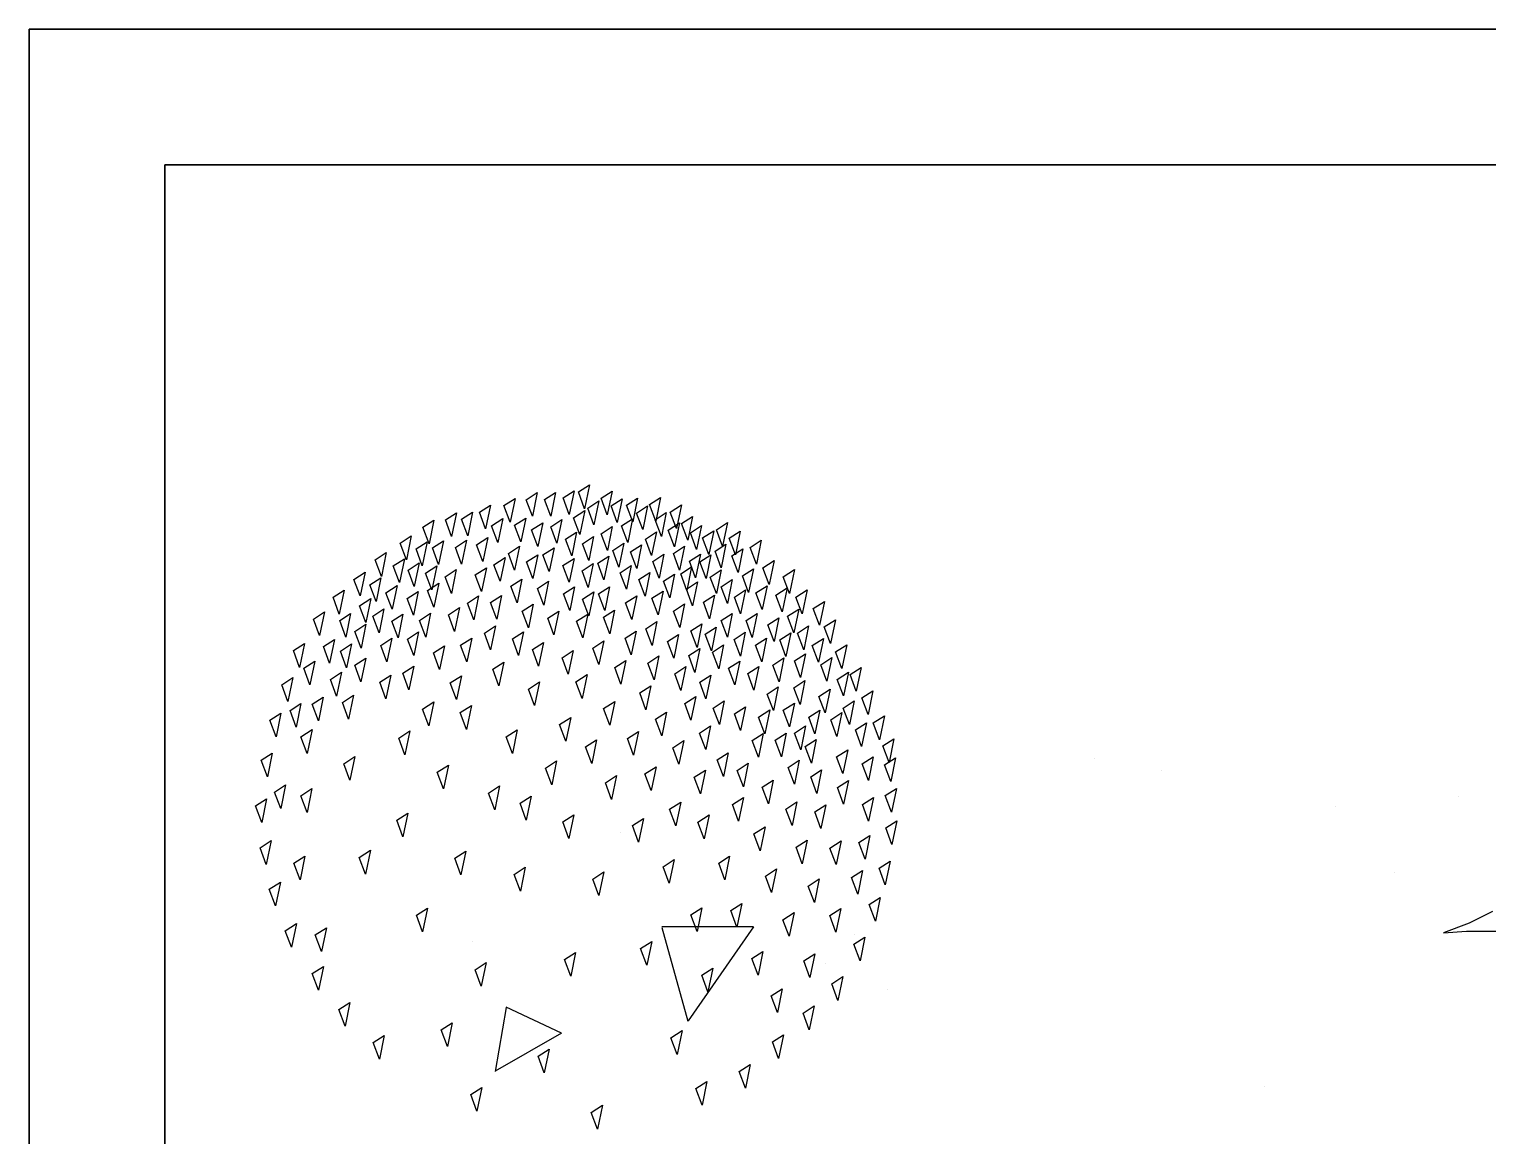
# Model space of a CAD drawing. Header units: inches. Extents: x -7543 to -822, y 102837 to 190349.
# Drawn here: x -837.14596 to -837.13521, y 102837.3046 to 102837.31276 of the extents above; entities that cross this region are included whole.
import ezdxf

# ---------------------------------------------------------------- set-up
doc = ezdxf.new("R2010")
doc.units = ezdxf.units.IN
doc.header["$MEASUREMENT"] = 0
doc.layers.get('0').update_dxf_attribs({"lineweight": 25})
doc.layers.add('ARSA', color=7, linetype='Continuous', lineweight=30)
doc.layers.add('BİTKİ', color=96, linetype='Continuous', lineweight=25)

msp = doc.modelspace()

# ---------------------------------------------------------------- linework, layer by layer
msp.add_lwpolyline([(-837.135173, 102837.306257), (-837.135345, 102837.306171), (-837.135535, 102837.306098), (-837.135364, 102837.30611), (-837.135125, 102837.30611)])
at = {"layer": 'ARSA', "color": 40}
for p, q in [((-837.048748, 102837.312757), (-837.145957, 102837.312757)), ((-837.145957, 102837.312757), (-837.145957, 102837.293179)), ((-837.144957, 102837.311757), (-837.144957, 102837.295929)), ((-837.049748, 102837.311757), (-837.144957, 102837.311757))]:
    msp.add_line(p, q, dxfattribs=at)
at = {"layer": 'BİTKİ'}
for p, q in [((-837.142022, 102837.309303), (-837.141941, 102837.309355)), ((-837.141941, 102837.309355), (-837.141977, 102837.30918)), ((-837.141828, 102837.309399), (-837.141864, 102837.309224)), ((-837.141743, 102837.309301), (-837.141661, 102837.309354)), ((-837.141661, 102837.309354), (-837.141697, 102837.309179)), ((-837.142639, 102837.309198), (-837.142558, 102837.30925)), ((-837.142558, 102837.30925), (-837.142594, 102837.309075)), ((-837.142458, 102837.309248), (-837.142376, 102837.3093)), ((-837.142412, 102837.309125), (-837.142458, 102837.309248)), ((-837.142376, 102837.3093), (-837.142412, 102837.309125)), ((-837.142295, 102837.30929), (-837.142213, 102837.309343)), ((-837.142249, 102837.309168), (-837.142295, 102837.30929)), ((-837.142213, 102837.309343), (-837.142249, 102837.309168)), ((-837.14216, 102837.309291), (-837.142079, 102837.309343)), ((-837.142114, 102837.309168), (-837.14216, 102837.309291)), ((-837.142079, 102837.309343), (-837.142114, 102837.309168)), ((-837.141977, 102837.30918), (-837.142022, 102837.309303)), ((-837.141864, 102837.309224), (-837.14191, 102837.309347)), ((-837.141841, 102837.309229), (-837.14176, 102837.309281)), ((-837.14176, 102837.309281), (-837.141795, 102837.309106)), ((-837.141697, 102837.309179), (-837.141743, 102837.309301)), ((-837.141669, 102837.309244), (-837.141587, 102837.309296)), ((-837.141623, 102837.309121), (-837.141669, 102837.309244)), ((-837.141587, 102837.309296), (-837.141623, 102837.309121)), ((-837.141555, 102837.30925), (-837.141474, 102837.309302)), ((-837.141509, 102837.309127), (-837.141555, 102837.30925)), ((-837.141474, 102837.309302), (-837.141509, 102837.309127)), ((-837.141481, 102837.309192), (-837.1414, 102837.309245)), ((-837.1414, 102837.309245), (-837.141436, 102837.30907)), ((-837.141386, 102837.309254), (-837.141305, 102837.309306)), ((-837.14134, 102837.309131), (-837.141386, 102837.309254)), ((-837.141305, 102837.309306), (-837.14134, 102837.309131)), ((-837.141233, 102837.309199), (-837.141151, 102837.309252)), ((-837.141151, 102837.309252), (-837.141187, 102837.309077)), ((-837.143056, 102837.309087), (-837.142974, 102837.30914)), ((-837.142974, 102837.30914), (-837.14301, 102837.308965)), ((-837.14289, 102837.309142), (-837.142808, 102837.309194)), ((-837.142844, 102837.309019), (-837.14289, 102837.309142)), ((-837.142808, 102837.309194), (-837.142844, 102837.309019)), ((-837.142771, 102837.309146), (-837.142689, 102837.309199)), ((-837.142725, 102837.309024), (-837.142771, 102837.309146)), ((-837.142689, 102837.309199), (-837.142725, 102837.309024)), ((-837.142594, 102837.309075), (-837.142639, 102837.309198)), ((-837.142549, 102837.309098), (-837.142467, 102837.309151)), ((-837.142467, 102837.309151), (-837.142503, 102837.308976)), ((-837.14238, 102837.309102), (-837.142298, 102837.309154)), ((-837.142298, 102837.309154), (-837.142334, 102837.308979)), ((-837.142114, 102837.309091), (-837.142032, 102837.309144)), ((-837.142032, 102837.309144), (-837.142068, 102837.308969)), ((-837.141945, 102837.309157), (-837.141863, 102837.30921)), ((-837.141899, 102837.309035), (-837.141945, 102837.309157)), ((-837.141863, 102837.30921), (-837.141899, 102837.309035)), ((-837.141795, 102837.309106), (-837.141841, 102837.309229)), ((-837.141591, 102837.309098), (-837.14151, 102837.30915)), ((-837.14151, 102837.30915), (-837.141545, 102837.308975)), ((-837.141436, 102837.30907), (-837.141481, 102837.309192)), ((-837.141344, 102837.309142), (-837.141262, 102837.309195)), ((-837.141298, 102837.30902), (-837.141344, 102837.309142)), ((-837.141262, 102837.309195), (-837.141298, 102837.30902)), ((-837.141187, 102837.309077), (-837.141233, 102837.309199)), ((-837.14115, 102837.309114), (-837.141068, 102837.309167)), ((-837.141068, 102837.309167), (-837.141104, 102837.308992)), ((-837.14301, 102837.308965), (-837.143056, 102837.309087)), ((-837.142503, 102837.308976), (-837.142549, 102837.309098)), ((-837.142334, 102837.308979), (-837.14238, 102837.309102)), ((-837.142255, 102837.309068), (-837.142173, 102837.30912)), ((-837.142209, 102837.308945), (-837.142255, 102837.309068)), ((-837.142173, 102837.30912), (-837.142209, 102837.308945)), ((-837.142068, 102837.308969), (-837.142114, 102837.309091)), ((-837.142005, 102837.308999), (-837.141923, 102837.309052)), ((-837.141923, 102837.309052), (-837.141959, 102837.308877)), ((-837.141742, 102837.309039), (-837.14166, 102837.309092)), ((-837.14166, 102837.309092), (-837.141696, 102837.308917)), ((-837.141545, 102837.308975), (-837.141591, 102837.309098)), ((-837.141247, 102837.309066), (-837.141165, 102837.309119)), ((-837.141201, 102837.308944), (-837.141247, 102837.309066)), ((-837.141165, 102837.309119), (-837.141201, 102837.308944)), ((-837.141104, 102837.308992), (-837.14115, 102837.309114)), ((-837.141084, 102837.309047), (-837.141003, 102837.309099)), ((-837.141039, 102837.308924), (-837.141084, 102837.309047)), ((-837.141003, 102837.309099), (-837.141039, 102837.308924)), ((-837.140912, 102837.309062), (-837.140948, 102837.308887)), ((-837.140893, 102837.309069), (-837.140812, 102837.309122)), ((-837.140848, 102837.308947), (-837.140893, 102837.309069)), ((-837.140812, 102837.309122), (-837.140848, 102837.308947)), ((-837.140799, 102837.309006), (-837.140717, 102837.309058)), ((-837.140717, 102837.309058), (-837.140753, 102837.308883)), ((-837.143222, 102837.308971), (-837.143141, 102837.309023)), ((-837.143176, 102837.308848), (-837.143222, 102837.308971)), ((-837.143141, 102837.309023), (-837.143176, 102837.308848)), ((-837.143105, 102837.308927), (-837.143024, 102837.308979)), ((-837.14306, 102837.308804), (-837.143105, 102837.308927)), ((-837.143024, 102837.308979), (-837.14306, 102837.308804)), ((-837.142985, 102837.308935), (-837.142904, 102837.308988)), ((-837.14294, 102837.308813), (-837.142985, 102837.308935)), ((-837.142904, 102837.308988), (-837.14294, 102837.308813)), ((-837.142816, 102837.308939), (-837.142735, 102837.308991)), ((-837.142771, 102837.308816), (-837.142816, 102837.308939)), ((-837.142735, 102837.308991), (-837.142771, 102837.308816)), ((-837.14266, 102837.308958), (-837.142578, 102837.309011)), ((-837.142614, 102837.308836), (-837.14266, 102837.308958)), ((-837.142578, 102837.309011), (-837.142614, 102837.308836)), ((-837.142425, 102837.308894), (-837.142344, 102837.308947)), ((-837.142171, 102837.308883), (-837.142089, 102837.308935)), ((-837.141959, 102837.308877), (-837.142005, 102837.308999)), ((-837.14121, 102837.308894), (-837.141128, 102837.308947)), ((-837.141128, 102837.308947), (-837.141164, 102837.308772)), ((-837.140948, 102837.308887), (-837.140994, 102837.309009)), ((-837.140903, 102837.30891), (-837.140822, 102837.308962)), ((-837.140822, 102837.308962), (-837.140858, 102837.308787)), ((-837.140753, 102837.308883), (-837.140799, 102837.309006)), ((-837.140778, 102837.308876), (-837.140697, 102837.308928)), ((-837.140697, 102837.308928), (-837.140732, 102837.308753)), ((-837.140643, 102837.308939), (-837.140562, 102837.308991)), ((-837.140598, 102837.308816), (-837.140643, 102837.308939)), ((-837.140562, 102837.308991), (-837.140598, 102837.308816)), ((-837.143407, 102837.308847), (-837.143326, 102837.3089)), ((-837.143361, 102837.308724), (-837.143407, 102837.308847)), ((-837.143326, 102837.3089), (-837.143361, 102837.308724)), ((-837.143274, 102837.308802), (-837.143192, 102837.308855)), ((-837.143192, 102837.308855), (-837.143228, 102837.30868)), ((-837.143164, 102837.308772), (-837.143083, 102837.308825)), ((-837.143083, 102837.308825), (-837.143119, 102837.30865)), ((-837.142532, 102837.308811), (-837.14245, 102837.308864)), ((-837.142291, 102837.308833), (-837.142209, 102837.308885)), ((-837.142024, 102837.308805), (-837.141942, 102837.308858)), ((-837.141883, 102837.308767), (-837.141802, 102837.308819)), ((-837.14148, 102837.308783), (-837.141526, 102837.308906)), ((-837.14101, 102837.308889), (-837.141046, 102837.308714)), ((-837.141014, 102837.308832), (-837.140933, 102837.308885)), ((-837.140968, 102837.30871), (-837.141014, 102837.308832)), ((-837.140933, 102837.308885), (-837.140968, 102837.30871)), ((-837.140858, 102837.308787), (-837.140903, 102837.30891)), ((-837.140732, 102837.308753), (-837.140778, 102837.308876)), ((-837.14055, 102837.308789), (-837.140468, 102837.308841)), ((-837.140468, 102837.308841), (-837.140504, 102837.308666)), ((-837.143564, 102837.308703), (-837.143482, 102837.308756)), ((-837.143482, 102837.308756), (-837.143518, 102837.308581)), ((-837.143446, 102837.308663), (-837.143365, 102837.308715)), ((-837.143365, 102837.308715), (-837.143401, 102837.30854)), ((-837.143228, 102837.30868), (-837.143274, 102837.308802)), ((-837.143036, 102837.30875), (-837.142954, 102837.308802)), ((-837.142954, 102837.308802), (-837.14299, 102837.308627)), ((-837.142892, 102837.308723), (-837.142811, 102837.308775)), ((-837.142811, 102837.308775), (-837.142846, 102837.3086)), ((-837.14267, 102837.308737), (-837.142588, 102837.308789)), ((-837.142624, 102837.308614), (-837.14267, 102837.308737)), ((-837.141978, 102837.308683), (-837.142024, 102837.308805)), ((-837.141075, 102837.308795), (-837.141111, 102837.30862)), ((-837.140938, 102837.30872), (-837.140857, 102837.308773)), ((-837.140893, 102837.308598), (-837.140938, 102837.30872)), ((-837.140857, 102837.308773), (-837.140893, 102837.308598)), ((-837.1407, 102837.30873), (-837.140619, 102837.308782)), ((-837.140655, 102837.308607), (-837.1407, 102837.30873)), ((-837.140619, 102837.308782), (-837.140655, 102837.308607)), ((-837.140504, 102837.308666), (-837.14055, 102837.308789)), ((-837.1404, 102837.308723), (-837.140318, 102837.308775)), ((-837.140354, 102837.3086), (-837.1404, 102837.308723)), ((-837.140318, 102837.308775), (-837.140354, 102837.3086)), ((-837.143718, 102837.308571), (-837.143636, 102837.308623)), ((-837.143636, 102837.308623), (-837.143672, 102837.308448)), ((-837.143518, 102837.308581), (-837.143564, 102837.308703)), ((-837.143401, 102837.30854), (-837.143446, 102837.308663)), ((-837.143328, 102837.308605), (-837.143246, 102837.308658)), ((-837.143282, 102837.308483), (-837.143328, 102837.308605)), ((-837.143246, 102837.308658), (-837.143282, 102837.308483)), ((-837.142129, 102837.308689), (-837.142164, 102837.308514)), ((-837.14168, 102837.308649), (-837.141716, 102837.308474)), ((-837.141418, 102837.30858), (-837.141464, 102837.308702)), ((-837.140857, 102837.308648), (-837.140776, 102837.308701)), ((-837.140811, 102837.308526), (-837.140857, 102837.308648)), ((-837.140776, 102837.308701), (-837.140811, 102837.308526)), ((-837.14076, 102837.308572), (-837.140679, 102837.308625)), ((-837.140679, 102837.308625), (-837.140715, 102837.308449)), ((-837.140601, 102837.308603), (-837.140519, 102837.308656)), ((-837.140555, 102837.308481), (-837.140601, 102837.308603)), ((-837.140519, 102837.308656), (-837.140555, 102837.308481)), ((-837.140454, 102837.308588), (-837.140372, 102837.30864)), ((-837.140372, 102837.30864), (-837.140408, 102837.308465)), ((-837.140307, 102837.308573), (-837.140225, 102837.308625)), ((-837.140225, 102837.308625), (-837.140261, 102837.30845)), ((-837.143672, 102837.308448), (-837.143718, 102837.308571)), ((-837.143522, 102837.308509), (-837.14344, 102837.308561)), ((-837.143476, 102837.308386), (-837.143522, 102837.308509)), ((-837.14344, 102837.308561), (-837.143476, 102837.308386)), ((-837.142681, 102837.308406), (-837.142727, 102837.308528)), ((-837.142242, 102837.30852), (-837.142278, 102837.308345)), ((-837.141208, 102837.30847), (-837.141127, 102837.308523)), ((-837.141127, 102837.308523), (-837.141163, 102837.308348)), ((-837.140989, 102837.308535), (-837.140907, 102837.308587)), ((-837.140943, 102837.308412), (-837.140989, 102837.308535)), ((-837.140907, 102837.308587), (-837.140943, 102837.308412)), ((-837.140715, 102837.308449), (-837.14076, 102837.308572)), ((-837.140408, 102837.308465), (-837.140454, 102837.308588)), ((-837.140261, 102837.30845), (-837.140307, 102837.308573)), ((-837.140179, 102837.308488), (-837.140097, 102837.30854)), ((-837.140097, 102837.30854), (-837.140133, 102837.308365)), ((-837.143862, 102837.308411), (-837.143781, 102837.308464)), ((-837.143817, 102837.308289), (-837.143862, 102837.308411)), ((-837.143781, 102837.308464), (-837.143817, 102837.308289)), ((-837.143669, 102837.3084), (-837.143588, 102837.308452)), ((-837.143624, 102837.308277), (-837.143669, 102837.3084)), ((-837.143588, 102837.308452), (-837.143624, 102837.308277)), ((-837.143425, 102837.308433), (-837.143344, 102837.308485)), ((-837.143379, 102837.30831), (-837.143425, 102837.308433)), ((-837.143344, 102837.308485), (-837.143379, 102837.30831)), ((-837.143284, 102837.308394), (-837.143203, 102837.308447)), ((-837.143239, 102837.308272), (-837.143284, 102837.308394)), ((-837.143203, 102837.308447), (-837.143239, 102837.308272)), ((-837.143081, 102837.308401), (-837.142999, 102837.308453)), ((-837.142278, 102837.308345), (-837.142323, 102837.308468)), ((-837.14209, 102837.308294), (-837.142136, 102837.308417)), ((-837.142054, 102837.308469), (-837.14209, 102837.308294)), ((-837.141877, 102837.308273), (-837.141923, 102837.308396)), ((-837.141841, 102837.308448), (-837.141877, 102837.308273)), ((-837.141679, 102837.308302), (-837.141725, 102837.308425)), ((-837.141643, 102837.308477), (-837.141679, 102837.308302)), ((-837.141412, 102837.308339), (-837.141331, 102837.308392)), ((-837.141331, 102837.308392), (-837.141366, 102837.308217)), ((-837.141163, 102837.308348), (-837.141208, 102837.30847)), ((-837.140858, 102837.3084), (-837.140776, 102837.308452)), ((-837.140812, 102837.308277), (-837.140858, 102837.3084)), ((-837.140776, 102837.308452), (-837.140812, 102837.308277)), ((-837.140673, 102837.308399), (-837.140592, 102837.308451)), ((-837.140628, 102837.308276), (-837.140673, 102837.308399)), ((-837.140592, 102837.308451), (-837.140628, 102837.308276)), ((-837.140514, 102837.308368), (-837.140432, 102837.30842)), ((-837.140432, 102837.30842), (-837.140468, 102837.308245)), ((-837.140368, 102837.308432), (-837.140286, 102837.308484)), ((-837.140322, 102837.308309), (-837.140368, 102837.308432)), ((-837.140286, 102837.308484), (-837.140322, 102837.308309)), ((-837.140133, 102837.308365), (-837.140179, 102837.308488)), ((-837.140098, 102837.308354), (-837.140016, 102837.308406)), ((-837.140016, 102837.308406), (-837.140052, 102837.308231)), ((-837.143557, 102837.308319), (-837.143475, 102837.308372)), ((-837.143511, 102837.308197), (-837.143557, 102837.308319)), ((-837.143475, 102837.308372), (-837.143511, 102837.308197)), ((-837.142602, 102837.308308), (-837.142521, 102837.30836)), ((-837.142521, 102837.30836), (-837.142557, 102837.308185)), ((-837.142396, 102837.308264), (-837.142314, 102837.308316)), ((-837.142314, 102837.308316), (-837.14235, 102837.308141)), ((-837.141566, 102837.308269), (-837.141484, 102837.308322)), ((-837.141484, 102837.308322), (-837.14152, 102837.308147)), ((-837.141366, 102837.308217), (-837.141412, 102837.308339)), ((-837.141253, 102837.308246), (-837.141171, 102837.308298)), ((-837.141171, 102837.308298), (-837.141207, 102837.308123)), ((-837.14108, 102837.308323), (-837.140999, 102837.308376)), ((-837.141035, 102837.308201), (-837.14108, 102837.308323)), ((-837.140999, 102837.308376), (-837.141035, 102837.308201)), ((-837.140975, 102837.308299), (-837.140894, 102837.308351)), ((-837.140929, 102837.308176), (-837.140975, 102837.308299)), ((-837.140894, 102837.308351), (-837.140929, 102837.308176)), ((-837.140761, 102837.308261), (-837.14068, 102837.308313)), ((-837.14068, 102837.308313), (-837.140716, 102837.308138)), ((-837.140468, 102837.308245), (-837.140514, 102837.308368)), ((-837.140426, 102837.308257), (-837.140345, 102837.308309)), ((-837.140345, 102837.308309), (-837.140381, 102837.308134)), ((-837.140295, 102837.308308), (-837.140213, 102837.30836)), ((-837.140249, 102837.308185), (-837.140295, 102837.308308)), ((-837.140213, 102837.30836), (-837.140249, 102837.308185)), ((-837.140052, 102837.308231), (-837.140098, 102837.308354)), ((-837.14401, 102837.308178), (-837.143929, 102837.30823)), ((-837.143964, 102837.308055), (-837.14401, 102837.308178)), ((-837.143929, 102837.30823), (-837.143964, 102837.308055)), ((-837.143789, 102837.308208), (-837.143707, 102837.308261)), ((-837.143743, 102837.308086), (-837.143789, 102837.308208)), ((-837.143707, 102837.308261), (-837.143743, 102837.308086)), ((-837.143664, 102837.308174), (-837.143582, 102837.308227)), ((-837.143618, 102837.308052), (-837.143664, 102837.308174)), ((-837.143582, 102837.308227), (-837.143618, 102837.308052)), ((-837.14235, 102837.308141), (-837.142396, 102837.308264)), ((-837.142249, 102837.308186), (-837.142168, 102837.308239)), ((-837.142203, 102837.308064), (-837.142249, 102837.308186)), ((-837.142168, 102837.308239), (-837.142203, 102837.308064)), ((-837.14203, 102837.308126), (-837.141949, 102837.308179)), ((-837.141949, 102837.308179), (-837.141985, 102837.308004)), ((-837.141804, 102837.308197), (-837.141722, 102837.30825)), ((-837.141758, 102837.308075), (-837.141804, 102837.308197)), ((-837.141722, 102837.30825), (-837.141758, 102837.308075)), ((-837.14152, 102837.308147), (-837.141566, 102837.308269)), ((-837.141207, 102837.308123), (-837.141253, 102837.308246)), ((-837.141097, 102837.308141), (-837.141015, 102837.308193)), ((-837.141015, 102837.308193), (-837.141051, 102837.308018)), ((-837.140921, 102837.308168), (-837.14084, 102837.30822)), ((-837.14084, 102837.30822), (-837.140876, 102837.308045)), ((-837.140716, 102837.308138), (-837.140761, 102837.308261)), ((-837.140605, 102837.308218), (-837.140523, 102837.308271)), ((-837.140559, 102837.308096), (-837.140605, 102837.308218)), ((-837.140523, 102837.308271), (-837.140559, 102837.308096)), ((-837.140381, 102837.308134), (-837.140426, 102837.308257)), ((-837.140186, 102837.308216), (-837.140104, 102837.308268)), ((-837.14014, 102837.308093), (-837.140186, 102837.308216)), ((-837.140104, 102837.308268), (-837.14014, 102837.308093)), ((-837.140014, 102837.308169), (-837.139932, 102837.308221)), ((-837.139968, 102837.308046), (-837.140014, 102837.308169)), ((-837.139932, 102837.308221), (-837.139968, 102837.308046)), ((-837.143933, 102837.308049), (-837.143852, 102837.308101)), ((-837.143852, 102837.308101), (-837.143888, 102837.307926)), ((-837.142541, 102837.308042), (-837.142459, 102837.308094)), ((-837.142459, 102837.308094), (-837.142495, 102837.307919)), ((-837.141985, 102837.308004), (-837.14203, 102837.308126)), ((-837.141641, 102837.308053), (-837.14156, 102837.308106)), ((-837.14156, 102837.308106), (-837.141596, 102837.307931)), ((-837.141397, 102837.308086), (-837.141316, 102837.308139)), ((-837.141352, 102837.307964), (-837.141397, 102837.308086)), ((-837.141316, 102837.308139), (-837.141352, 102837.307964)), ((-837.141051, 102837.308018), (-837.141097, 102837.308141)), ((-837.140876, 102837.308045), (-837.140921, 102837.308168)), ((-837.140477, 102837.308071), (-837.140396, 102837.308124)), ((-837.140431, 102837.307949), (-837.140477, 102837.308071)), ((-837.140396, 102837.308124), (-837.140431, 102837.307949)), ((-837.140317, 102837.308102), (-837.140236, 102837.308155)), ((-837.140272, 102837.30798), (-837.140317, 102837.308102)), ((-837.140236, 102837.308155), (-837.140272, 102837.30798)), ((-837.140124, 102837.308074), (-837.140042, 102837.308127)), ((-837.140078, 102837.307952), (-837.140124, 102837.308074)), ((-837.140042, 102837.308127), (-837.140078, 102837.307952)), ((-837.144095, 102837.307927), (-837.144014, 102837.307979)), ((-837.144014, 102837.307979), (-837.14405, 102837.307804)), ((-837.143888, 102837.307926), (-837.143933, 102837.308049)), ((-837.143737, 102837.307966), (-837.143656, 102837.308019)), ((-837.143692, 102837.307843), (-837.143737, 102837.307966)), ((-837.143656, 102837.308019), (-837.143692, 102837.307843)), ((-837.142854, 102837.30794), (-837.142772, 102837.307993)), ((-837.142495, 102837.307919), (-837.142541, 102837.308042)), ((-837.141928, 102837.307949), (-837.141846, 102837.308001)), ((-837.141846, 102837.308001), (-837.141882, 102837.307826)), ((-837.141596, 102837.307931), (-837.141641, 102837.308053)), ((-837.1412, 102837.308007), (-837.141119, 102837.30806)), ((-837.141155, 102837.307885), (-837.1412, 102837.308007)), ((-837.141119, 102837.30806), (-837.141155, 102837.307885)), ((-837.141016, 102837.307945), (-837.140934, 102837.307997)), ((-837.140934, 102837.307997), (-837.14097, 102837.307822)), ((-837.140321, 102837.307904), (-837.14024, 102837.307957)), ((-837.14024, 102837.307957), (-837.140276, 102837.307782)), ((-837.140002, 102837.307966), (-837.13992, 102837.308019)), ((-837.139956, 102837.307844), (-837.140002, 102837.307966)), ((-837.13992, 102837.308019), (-837.139956, 102837.307844)), ((-837.139908, 102837.308003), (-837.139826, 102837.308055)), ((-837.139862, 102837.30788), (-837.139908, 102837.308003)), ((-837.139826, 102837.308055), (-837.139862, 102837.30788)), ((-837.14405, 102837.307804), (-837.144095, 102837.307927)), ((-837.143649, 102837.307797), (-837.143568, 102837.307849)), ((-837.143568, 102837.307849), (-837.143604, 102837.307674)), ((-837.142278, 102837.307895), (-837.142197, 102837.307948)), ((-837.142233, 102837.307773), (-837.142278, 102837.307895)), ((-837.142197, 102837.307948), (-837.142233, 102837.307773)), ((-837.141882, 102837.307826), (-837.141928, 102837.307949)), ((-837.141457, 102837.307866), (-837.141376, 102837.307918)), ((-837.141412, 102837.307743), (-837.141457, 102837.307866)), ((-837.141376, 102837.307918), (-837.141412, 102837.307743)), ((-837.14097, 102837.307822), (-837.141016, 102837.307945)), ((-837.140519, 102837.307858), (-837.140437, 102837.307911)), ((-837.140473, 102837.307736), (-837.140519, 102837.307858)), ((-837.140437, 102837.307911), (-837.140473, 102837.307736)), ((-837.140276, 102837.307782), (-837.140321, 102837.307904)), ((-837.140137, 102837.307841), (-837.140055, 102837.307894)), ((-837.140055, 102837.307894), (-837.140091, 102837.307719)), ((-837.139821, 102837.30783), (-837.139739, 102837.307882)), ((-837.139739, 102837.307882), (-837.139775, 102837.307707)), ((-837.144035, 102837.307736), (-837.143954, 102837.307789)), ((-837.143954, 102837.307789), (-837.14399, 102837.307614)), ((-837.143872, 102837.307783), (-837.14379, 102837.307835)), ((-837.143826, 102837.30766), (-837.143872, 102837.307783)), ((-837.14379, 102837.307835), (-837.143826, 102837.30766)), ((-837.143604, 102837.307674), (-837.143649, 102837.307797)), ((-837.143058, 102837.307747), (-837.142976, 102837.3078)), ((-837.142976, 102837.3078), (-837.143012, 102837.307625)), ((-837.141724, 102837.307752), (-837.141642, 102837.307804)), ((-837.141678, 102837.307629), (-837.141724, 102837.307752)), ((-837.141642, 102837.307804), (-837.141678, 102837.307629)), ((-837.141126, 102837.307788), (-837.141044, 102837.30784)), ((-837.14108, 102837.307665), (-837.141126, 102837.307788)), ((-837.141044, 102837.30784), (-837.14108, 102837.307665)), ((-837.140916, 102837.307755), (-837.140835, 102837.307808)), ((-837.140871, 102837.307633), (-837.140916, 102837.307755)), ((-837.140582, 102837.307689), (-837.1405, 102837.307741)), ((-837.1405, 102837.307741), (-837.140536, 102837.307566)), ((-837.1404, 102837.307739), (-837.140318, 102837.307791)), ((-837.140354, 102837.307616), (-837.1404, 102837.307739)), ((-837.140318, 102837.307791), (-837.140354, 102837.307616)), ((-837.140212, 102837.307688), (-837.140131, 102837.30774)), ((-837.140131, 102837.30774), (-837.140167, 102837.307565)), ((-837.140091, 102837.307719), (-837.140137, 102837.307841)), ((-837.139959, 102837.307755), (-837.139877, 102837.307808)), ((-837.139913, 102837.307633), (-837.139959, 102837.307755)), ((-837.139877, 102837.307808), (-837.139913, 102837.307633)), ((-837.139775, 102837.307707), (-837.139821, 102837.30783)), ((-837.144138, 102837.307542), (-837.144184, 102837.307665)), ((-837.142048, 102837.307633), (-837.141966, 102837.307685)), ((-837.142002, 102837.30751), (-837.142048, 102837.307633)), ((-837.141966, 102837.307685), (-837.142002, 102837.30751)), ((-837.141342, 102837.307673), (-837.141261, 102837.307725)), ((-837.141296, 102837.30755), (-837.141342, 102837.307673)), ((-837.141261, 102837.307725), (-837.141296, 102837.30755)), ((-837.140167, 102837.307565), (-837.140212, 102837.307688)), ((-837.14005, 102837.307668), (-837.139968, 102837.307721)), ((-837.140004, 102837.307545), (-837.14005, 102837.307668)), ((-837.139968, 102837.307721), (-837.140004, 102837.307545)), ((-837.139868, 102837.307594), (-837.139787, 102837.307646)), ((-837.139787, 102837.307646), (-837.139823, 102837.307471)), ((-837.139737, 102837.307645), (-837.139655, 102837.307697)), ((-837.139691, 102837.307522), (-837.139737, 102837.307645)), ((-837.139655, 102837.307697), (-837.139691, 102837.307522)), ((-837.142442, 102837.307542), (-837.142361, 102837.307594)), ((-837.142396, 102837.307419), (-837.142442, 102837.307542)), ((-837.142361, 102837.307594), (-837.142396, 102837.307419)), ((-837.141549, 102837.30753), (-837.141468, 102837.307582)), ((-837.141503, 102837.307407), (-837.141549, 102837.30753)), ((-837.141468, 102837.307582), (-837.141503, 102837.307407)), ((-837.141017, 102837.307571), (-837.140936, 102837.307624)), ((-837.140971, 102837.307449), (-837.141017, 102837.307571)), ((-837.140936, 102837.307624), (-837.140971, 102837.307449)), ((-837.140317, 102837.307571), (-837.140236, 102837.307623)), ((-837.140236, 102837.307623), (-837.140271, 102837.307448)), ((-837.139823, 102837.307471), (-837.139868, 102837.307594)), ((-837.139665, 102837.307476), (-837.139584, 102837.307528)), ((-837.139584, 102837.307528), (-837.13962, 102837.307353)), ((-837.144166, 102837.307423), (-837.144202, 102837.307248)), ((-837.141857, 102837.307469), (-837.141776, 102837.307521)), ((-837.141811, 102837.307346), (-837.141857, 102837.307469)), ((-837.141776, 102837.307521), (-837.141811, 102837.307346)), ((-837.141215, 102837.307463), (-837.141133, 102837.307516)), ((-837.141169, 102837.307341), (-837.141215, 102837.307463)), ((-837.141133, 102837.307516), (-837.141169, 102837.307341)), ((-837.140238, 102837.307471), (-837.140157, 102837.307523)), ((-837.140192, 102837.307348), (-837.140238, 102837.307471)), ((-837.140157, 102837.307523), (-837.140192, 102837.307348)), ((-837.140007, 102837.307395), (-837.139925, 102837.307447)), ((-837.139925, 102837.307447), (-837.139961, 102837.307272)), ((-837.13962, 102837.307353), (-837.139665, 102837.307476)), ((-837.142152, 102837.307313), (-837.14207, 102837.307365)), ((-837.142106, 102837.30719), (-837.142152, 102837.307313)), ((-837.14207, 102837.307365), (-837.142106, 102837.30719)), ((-837.141419, 102837.30727), (-837.141337, 102837.307323)), ((-837.141337, 102837.307323), (-837.141373, 102837.307147)), ((-837.139961, 102837.307272), (-837.140007, 102837.307395)), ((-837.139819, 102837.307344), (-837.139738, 102837.307396)), ((-837.139773, 102837.307221), (-837.139819, 102837.307344)), ((-837.139738, 102837.307396), (-837.139773, 102837.307221)), ((-837.139653, 102837.307336), (-837.139572, 102837.307388)), ((-837.139608, 102837.307213), (-837.139653, 102837.307336)), ((-837.139572, 102837.307388), (-837.139608, 102837.307213)), ((-837.13811, 102837.307384), (-837.13811, 102837.307384)), ((-837.141711, 102837.307205), (-837.141629, 102837.307257)), ((-837.141665, 102837.307082), (-837.141711, 102837.307205)), ((-837.141629, 102837.307257), (-837.141665, 102837.307082)), ((-837.141373, 102837.307147), (-837.141419, 102837.30727)), ((-837.141056, 102837.307246), (-837.140974, 102837.307298)), ((-837.14101, 102837.307123), (-837.141056, 102837.307246)), ((-837.140974, 102837.307298), (-837.14101, 102837.307123)), ((-837.140198, 102837.307248), (-837.140117, 102837.3073)), ((-837.140152, 102837.307125), (-837.140198, 102837.307248)), ((-837.140117, 102837.3073), (-837.140152, 102837.307125)), ((-837.140001, 102837.307169), (-837.13992, 102837.307222)), ((-837.13992, 102837.307222), (-837.139956, 102837.307047)), ((-837.137615, 102837.307292), (-837.137615, 102837.307292)), ((-837.142572, 102837.307129), (-837.14249, 102837.307181)), ((-837.142526, 102837.307006), (-837.142572, 102837.307129)), ((-837.14249, 102837.307181), (-837.142526, 102837.307006)), ((-837.14234, 102837.307053), (-837.142259, 102837.307105)), ((-837.142259, 102837.307105), (-837.142295, 102837.30693)), ((-837.139956, 102837.307047), (-837.140001, 102837.307169)), ((-837.139817, 102837.307044), (-837.139735, 102837.307097)), ((-837.139735, 102837.307097), (-837.139771, 102837.306921)), ((-837.139648, 102837.30711), (-837.139566, 102837.307162)), ((-837.139602, 102837.306987), (-837.139648, 102837.30711)), ((-837.139566, 102837.307162), (-837.139602, 102837.306987)), ((-837.135426, 102837.3071), (-837.135426, 102837.3071)), ((-837.144289, 102837.307034), (-837.144208, 102837.307086)), ((-837.144208, 102837.307086), (-837.144243, 102837.306911)), ((-837.141238, 102837.307009), (-837.141156, 102837.307061)), ((-837.140168, 102837.306991), (-837.140086, 102837.307043)), ((-837.140122, 102837.306868), (-837.140168, 102837.306991)), ((-837.140086, 102837.307043), (-837.140122, 102837.306868)), ((-837.139771, 102837.306921), (-837.139817, 102837.307044)), ((-837.136329, 102837.307033), (-837.136329, 102837.307033)), ((-837.141979, 102837.306794), (-837.142025, 102837.306917)), ((-837.141943, 102837.306969), (-837.141979, 102837.306794)), ((-837.140616, 102837.306827), (-837.140534, 102837.306879)), ((-837.139645, 102837.306873), (-837.139564, 102837.306925)), ((-837.139564, 102837.306925), (-837.1396, 102837.30675)), ((-837.141596, 102837.306837), (-837.141596, 102837.306837)), ((-837.140306, 102837.30673), (-837.140225, 102837.306782)), ((-837.140225, 102837.306782), (-837.14026, 102837.306607)), ((-837.140056, 102837.306723), (-837.139974, 102837.306776)), ((-837.139974, 102837.306776), (-837.14001, 102837.306601)), ((-837.139843, 102837.306765), (-837.139761, 102837.306817)), ((-837.139761, 102837.306817), (-837.139797, 102837.306642)), ((-837.1396, 102837.30675), (-837.139645, 102837.306873)), ((-837.142821, 102837.306649), (-837.142739, 102837.306701)), ((-837.142739, 102837.306701), (-837.142775, 102837.306526)), ((-837.14026, 102837.306607), (-837.140306, 102837.30673)), ((-837.14001, 102837.306601), (-837.140056, 102837.306723)), ((-837.139797, 102837.306642), (-837.139843, 102837.306765)), ((-837.142775, 102837.306526), (-837.142821, 102837.306649)), ((-837.142383, 102837.306529), (-837.142301, 102837.306582)), ((-837.142301, 102837.306582), (-837.142337, 102837.306406)), ((-837.139897, 102837.306506), (-837.139815, 102837.306558)), ((-837.139815, 102837.306558), (-837.139851, 102837.306383)), ((-837.139693, 102837.306574), (-837.139612, 102837.306627)), ((-837.139648, 102837.306452), (-837.139693, 102837.306574)), ((-837.139612, 102837.306627), (-837.139648, 102837.306452)), ((-837.144188, 102837.306421), (-837.144106, 102837.306473)), ((-837.144106, 102837.306473), (-837.144142, 102837.306298)), ((-837.142337, 102837.306406), (-837.142383, 102837.306529)), ((-837.140216, 102837.306443), (-837.140135, 102837.306496)), ((-837.140135, 102837.306496), (-837.140171, 102837.306321)), ((-837.139851, 102837.306383), (-837.139897, 102837.306506)), ((-837.135896, 102837.306542), (-837.135896, 102837.306542)), ((-837.144142, 102837.306298), (-837.144188, 102837.306421)), ((-837.139766, 102837.306308), (-837.139685, 102837.30636)), ((-837.139685, 102837.30636), (-837.13972, 102837.306185)), ((-837.13972, 102837.306185), (-837.139766, 102837.306308)), ((-837.14407, 102837.306114), (-837.143988, 102837.306167)), ((-837.143988, 102837.306167), (-837.144024, 102837.305992)), ((-837.143849, 102837.306083), (-837.143767, 102837.306135)), ((-837.143767, 102837.306135), (-837.143803, 102837.30596)), ((-837.141296, 102837.306139), (-837.141103, 102837.305449)), ((-837.140619, 102837.306143), (-837.141294, 102837.306142)), ((-837.140619, 102837.306143), (-837.141102, 102837.305451)), ((-837.144024, 102837.305992), (-837.14407, 102837.306114)), ((-837.143803, 102837.30596), (-837.143849, 102837.306083)), ((-837.142692, 102837.306033), (-837.142692, 102837.306033)), ((-837.13988, 102837.306015), (-837.139798, 102837.306068)), ((-837.139878, 102837.306088), (-837.139878, 102837.306088)), ((-837.139798, 102837.306068), (-837.139834, 102837.305893)), ((-837.14055, 102837.305962), (-837.140585, 102837.305787)), ((-837.140249, 102837.305892), (-837.140168, 102837.305945)), ((-837.140168, 102837.305945), (-837.140204, 102837.30577)), ((-837.139834, 102837.305893), (-837.13988, 102837.306015)), ((-837.143871, 102837.305798), (-837.143789, 102837.305851)), ((-837.143789, 102837.305851), (-837.143825, 102837.305676)), ((-837.14259, 102837.30588), (-837.142626, 102837.305705)), ((-837.141001, 102837.305786), (-837.140919, 102837.305839)), ((-837.140919, 102837.305839), (-837.140955, 102837.305664)), ((-837.140585, 102837.305787), (-837.140631, 102837.305909)), ((-837.140089, 102837.305873), (-837.140089, 102837.305873)), ((-837.143825, 102837.305676), (-837.143871, 102837.305798)), ((-837.140955, 102837.305664), (-837.141001, 102837.305786)), ((-837.140043, 102837.305724), (-837.139962, 102837.305776)), ((-837.139998, 102837.305601), (-837.140043, 102837.305724)), ((-837.139962, 102837.305776), (-837.139998, 102837.305601)), ((-837.140488, 102837.305634), (-837.140407, 102837.305686)), ((-837.140442, 102837.305511), (-837.140488, 102837.305634)), ((-837.140407, 102837.305686), (-837.140442, 102837.305511)), ((-837.13963, 102837.305679), (-837.13963, 102837.305679)), ((-837.143629, 102837.30541), (-837.143674, 102837.305533)), ((-837.143593, 102837.305585), (-837.143629, 102837.30541)), ((-837.142443, 102837.305548), (-837.142523, 102837.305076)), ((-837.142034, 102837.30536), (-837.142442, 102837.305551)), ((-837.140254, 102837.305507), (-837.140172, 102837.30556)), ((-837.140172, 102837.30556), (-837.140208, 102837.305385)), ((-837.14292, 102837.305384), (-837.142839, 102837.305436)), ((-837.142875, 102837.305261), (-837.14292, 102837.305384)), ((-837.142839, 102837.305436), (-837.142875, 102837.305261)), ((-837.141146, 102837.305378), (-837.141182, 102837.305203)), ((-837.143422, 102837.30529), (-837.14334, 102837.305342)), ((-837.143376, 102837.305167), (-837.143422, 102837.30529)), ((-837.14334, 102837.305342), (-837.143376, 102837.305167)), ((-837.142034, 102837.30536), (-837.142522, 102837.305079)), ((-837.141182, 102837.305203), (-837.141228, 102837.305325)), ((-837.14048, 102837.305295), (-837.140398, 102837.305348)), ((-837.140434, 102837.305172), (-837.14048, 102837.305295)), ((-837.140398, 102837.305348), (-837.140434, 102837.305172)), ((-837.142206, 102837.305189), (-837.142125, 102837.305241)), ((-837.142161, 102837.305066), (-837.142206, 102837.305189)), ((-837.142125, 102837.305241), (-837.142161, 102837.305066)), ((-837.140725, 102837.305076), (-837.140643, 102837.305128)), ((-837.140679, 102837.304953), (-837.140725, 102837.305076)), ((-837.140643, 102837.305128), (-837.140679, 102837.304953)), ((-837.142703, 102837.304907), (-837.142621, 102837.304959)), ((-837.142621, 102837.304959), (-837.142657, 102837.304784)), ((-837.141044, 102837.304951), (-837.140963, 102837.305004)), ((-837.140998, 102837.304829), (-837.141044, 102837.304951)), ((-837.140963, 102837.305004), (-837.140998, 102837.304829)), ((-837.136852, 102837.304966), (-837.136852, 102837.304966)), ((-837.142657, 102837.304784), (-837.142703, 102837.304907)), ((-837.141815, 102837.304776), (-837.141733, 102837.304828)), ((-837.141769, 102837.304653), (-837.141815, 102837.304776)), ((-837.141733, 102837.304828), (-837.141769, 102837.304653))]:
    msp.add_line(p, q, dxfattribs=at)
at = {"layer": 'BİTKİ', "color": 222}
for p, q in [((-837.14191, 102837.309347), (-837.141828, 102837.309399)), ((-837.141696, 102837.308917), (-837.141742, 102837.309039)), ((-837.141416, 102837.309), (-837.141335, 102837.309053)), ((-837.141335, 102837.309053), (-837.14137, 102837.308878)), ((-837.140994, 102837.309009), (-837.140912, 102837.309062)), ((-837.142344, 102837.308947), (-837.14238, 102837.308772)), ((-837.142089, 102837.308935), (-837.142125, 102837.30876)), ((-837.141879, 102837.308965), (-837.141798, 102837.309018)), ((-837.141834, 102837.308842), (-837.141879, 102837.308965)), ((-837.141798, 102837.309018), (-837.141834, 102837.308842)), ((-837.141657, 102837.308917), (-837.141576, 102837.308969)), ((-837.141576, 102837.308969), (-837.141612, 102837.308794)), ((-837.141526, 102837.308906), (-837.141444, 102837.308958)), ((-837.141444, 102837.308958), (-837.14148, 102837.308783)), ((-837.14137, 102837.308878), (-837.141416, 102837.309)), ((-837.14245, 102837.308864), (-837.142486, 102837.308689)), ((-837.14238, 102837.308772), (-837.142425, 102837.308894)), ((-837.142245, 102837.30871), (-837.142291, 102837.308833)), ((-837.142209, 102837.308885), (-837.142245, 102837.30871)), ((-837.142125, 102837.30876), (-837.142171, 102837.308883)), ((-837.141942, 102837.308858), (-837.141978, 102837.308683)), ((-837.141802, 102837.308819), (-837.141838, 102837.308644)), ((-837.141767, 102837.308822), (-837.141686, 102837.308875)), ((-837.141722, 102837.3087), (-837.141767, 102837.308822)), ((-837.141686, 102837.308875), (-837.141722, 102837.3087)), ((-837.141612, 102837.308794), (-837.141657, 102837.308917)), ((-837.14136, 102837.308836), (-837.141279, 102837.308888)), ((-837.141315, 102837.308713), (-837.14136, 102837.308836)), ((-837.141279, 102837.308888), (-837.141315, 102837.308713)), ((-837.141164, 102837.308772), (-837.14121, 102837.308894)), ((-837.141091, 102837.308837), (-837.14101, 102837.308889)), ((-837.141046, 102837.308714), (-837.141091, 102837.308837)), ((-837.143119, 102837.30865), (-837.143164, 102837.308772)), ((-837.14299, 102837.308627), (-837.143036, 102837.30875)), ((-837.142846, 102837.3086), (-837.142892, 102837.308723)), ((-837.142588, 102837.308789), (-837.142624, 102837.308614)), ((-837.142486, 102837.308689), (-837.142532, 102837.308811)), ((-837.141838, 102837.308644), (-837.141883, 102837.308767)), ((-837.141602, 102837.308752), (-837.14152, 102837.308805)), ((-837.141556, 102837.30863), (-837.141602, 102837.308752)), ((-837.14152, 102837.308805), (-837.141556, 102837.30863)), ((-837.141464, 102837.308702), (-837.141383, 102837.308755)), ((-837.141383, 102837.308755), (-837.141418, 102837.30858)), ((-837.141283, 102837.30869), (-837.141201, 102837.308742)), ((-837.141201, 102837.308742), (-837.141237, 102837.308567)), ((-837.141156, 102837.308743), (-837.141075, 102837.308795)), ((-837.141111, 102837.30862), (-837.141156, 102837.308743)), ((-837.143171, 102837.308563), (-837.14309, 102837.308615)), ((-837.14309, 102837.308615), (-837.143125, 102837.30844)), ((-837.143021, 102837.308621), (-837.142939, 102837.308674)), ((-837.142975, 102837.308499), (-837.143021, 102837.308621)), ((-837.142939, 102837.308674), (-837.142975, 102837.308499)), ((-837.142407, 102837.308653), (-837.142326, 102837.308705)), ((-837.142362, 102837.30853), (-837.142407, 102837.308653)), ((-837.142326, 102837.308705), (-837.142362, 102837.30853)), ((-837.14221, 102837.308636), (-837.142129, 102837.308689)), ((-837.142164, 102837.308514), (-837.14221, 102837.308636)), ((-837.142019, 102837.308597), (-837.141938, 102837.308649)), ((-837.141938, 102837.308649), (-837.141974, 102837.308474)), ((-837.141879, 102837.308558), (-837.141797, 102837.308611)), ((-837.141797, 102837.308611), (-837.141833, 102837.308435)), ((-837.141762, 102837.308597), (-837.14168, 102837.308649)), ((-837.141368, 102837.308564), (-837.141286, 102837.308616)), ((-837.141286, 102837.308616), (-837.141322, 102837.308441)), ((-837.141237, 102837.308567), (-837.141283, 102837.30869)), ((-837.141114, 102837.308631), (-837.141032, 102837.308684)), ((-837.141068, 102837.308509), (-837.141114, 102837.308631)), ((-837.141032, 102837.308684), (-837.141068, 102837.308509)), ((-837.143125, 102837.30844), (-837.143171, 102837.308563)), ((-837.142868, 102837.308442), (-837.142786, 102837.308495)), ((-837.142786, 102837.308495), (-837.142822, 102837.30832)), ((-837.142727, 102837.308528), (-837.142645, 102837.308581)), ((-837.142645, 102837.308581), (-837.142681, 102837.308406)), ((-837.142558, 102837.308532), (-837.142476, 102837.308584)), ((-837.142512, 102837.308409), (-837.142558, 102837.308532)), ((-837.142476, 102837.308584), (-837.142512, 102837.308409)), ((-837.142323, 102837.308468), (-837.142242, 102837.30852)), ((-837.141974, 102837.308474), (-837.142019, 102837.308597)), ((-837.141833, 102837.308435), (-837.141879, 102837.308558)), ((-837.141716, 102837.308474), (-837.141762, 102837.308597)), ((-837.141562, 102837.30853), (-837.14148, 102837.308582)), ((-837.141516, 102837.308407), (-837.141562, 102837.30853)), ((-837.14148, 102837.308582), (-837.141516, 102837.308407)), ((-837.141322, 102837.308441), (-837.141368, 102837.308564)), ((-837.143035, 102837.308278), (-837.143081, 102837.308401)), ((-837.142999, 102837.308453), (-837.143035, 102837.308278)), ((-837.142822, 102837.30832), (-837.142868, 102837.308442)), ((-837.142136, 102837.308417), (-837.142054, 102837.308469)), ((-837.141923, 102837.308396), (-837.141841, 102837.308448)), ((-837.141725, 102837.308425), (-837.141643, 102837.308477)), ((-837.143169, 102837.308263), (-837.143087, 102837.308316)), ((-837.143087, 102837.308316), (-837.143123, 102837.308141)), ((-837.142557, 102837.308185), (-837.142602, 102837.308308)), ((-837.143366, 102837.308217), (-837.143285, 102837.30827)), ((-837.143321, 102837.308095), (-837.143366, 102837.308217)), ((-837.143285, 102837.30827), (-837.143321, 102837.308095)), ((-837.143123, 102837.308141), (-837.143169, 102837.308263)), ((-837.142978, 102837.308161), (-837.142897, 102837.308214)), ((-837.142897, 102837.308214), (-837.142933, 102837.308039)), ((-837.142778, 102837.308219), (-837.142696, 102837.308271)), ((-837.142732, 102837.308096), (-837.142778, 102837.308219)), ((-837.142696, 102837.308271), (-837.142732, 102837.308096)), ((-837.143558, 102837.308071), (-837.143476, 102837.308123)), ((-837.143512, 102837.307948), (-837.143558, 102837.308071)), ((-837.143476, 102837.308123), (-837.143512, 102837.307948)), ((-837.143204, 102837.308011), (-837.143123, 102837.308064)), ((-837.143123, 102837.308064), (-837.143159, 102837.307889)), ((-837.142933, 102837.308039), (-837.142978, 102837.308161)), ((-837.140803, 102837.308048), (-837.140721, 102837.308101)), ((-837.140721, 102837.308101), (-837.140757, 102837.307926)), ((-837.140662, 102837.30801), (-837.14058, 102837.308062)), ((-837.14058, 102837.308062), (-837.140616, 102837.307887)), ((-837.143373, 102837.307945), (-837.143292, 102837.307998)), ((-837.143292, 102837.307998), (-837.143328, 102837.307823)), ((-837.143159, 102837.307889), (-837.143204, 102837.308011)), ((-837.142772, 102837.307993), (-837.142808, 102837.307818)), ((-837.140757, 102837.307926), (-837.140803, 102837.308048)), ((-837.140616, 102837.307887), (-837.140662, 102837.30801)), ((-837.143328, 102837.307823), (-837.143373, 102837.307945)), ((-837.142808, 102837.307818), (-837.142854, 102837.30794)), ((-837.143012, 102837.307625), (-837.143058, 102837.307747)), ((-837.14278, 102837.307721), (-837.142698, 102837.307773)), ((-837.142698, 102837.307773), (-837.142734, 102837.307598)), ((-837.140835, 102837.307808), (-837.140871, 102837.307633)), ((-837.14076, 102837.307713), (-837.140678, 102837.307765)), ((-837.140678, 102837.307765), (-837.140714, 102837.30759)), ((-837.144184, 102837.307665), (-837.144102, 102837.307717)), ((-837.144102, 102837.307717), (-837.144138, 102837.307542)), ((-837.14399, 102837.307614), (-837.144035, 102837.307736)), ((-837.142734, 102837.307598), (-837.14278, 102837.307721)), ((-837.140714, 102837.30759), (-837.14076, 102837.307713)), ((-837.140536, 102837.307566), (-837.140582, 102837.307689)), ((-837.143954, 102837.307544), (-837.143872, 102837.307596)), ((-837.143908, 102837.307421), (-837.143954, 102837.307544)), ((-837.143872, 102837.307596), (-837.143908, 102837.307421)), ((-837.143234, 102837.307534), (-837.143152, 102837.307586)), ((-837.143188, 102837.307411), (-837.143234, 102837.307534)), ((-837.143152, 102837.307586), (-837.143188, 102837.307411)), ((-837.140629, 102837.307515), (-837.140548, 102837.307568)), ((-837.140548, 102837.307568), (-837.140583, 102837.307393)), ((-837.14046, 102837.307519), (-837.140379, 102837.307571)), ((-837.140379, 102837.307571), (-837.140414, 102837.307396)), ((-837.140271, 102837.307448), (-837.140317, 102837.307571)), ((-837.144247, 102837.307371), (-837.144166, 102837.307423)), ((-837.140886, 102837.307374), (-837.140805, 102837.307426)), ((-837.140805, 102837.307426), (-837.140841, 102837.307251)), ((-837.140583, 102837.307393), (-837.140629, 102837.307515)), ((-837.140414, 102837.307396), (-837.14046, 102837.307519)), ((-837.144202, 102837.307248), (-837.144247, 102837.307371)), ((-837.143638, 102837.307345), (-837.143557, 102837.307398)), ((-837.143593, 102837.307223), (-837.143638, 102837.307345)), ((-837.143557, 102837.307398), (-837.143593, 102837.307223)), ((-837.14295, 102837.307282), (-837.142868, 102837.307334)), ((-837.142868, 102837.307334), (-837.142904, 102837.307159)), ((-837.140841, 102837.307251), (-837.140886, 102837.307374)), ((-837.140739, 102837.307296), (-837.140658, 102837.307349)), ((-837.140658, 102837.307349), (-837.140694, 102837.307174)), ((-837.140364, 102837.307318), (-837.140282, 102837.307371)), ((-837.140318, 102837.307195), (-837.140364, 102837.307318)), ((-837.140282, 102837.307371), (-837.140318, 102837.307195)), ((-837.142904, 102837.307159), (-837.14295, 102837.307282)), ((-837.140694, 102837.307174), (-837.140739, 102837.307296)), ((-837.140555, 102837.307171), (-837.140474, 102837.307224)), ((-837.140474, 102837.307224), (-837.140509, 102837.307049)), ((-837.144149, 102837.307136), (-837.144067, 102837.307189)), ((-837.144103, 102837.307014), (-837.144149, 102837.307136)), ((-837.144067, 102837.307189), (-837.144103, 102837.307014)), ((-837.143955, 102837.307108), (-837.143874, 102837.307161)), ((-837.143909, 102837.306986), (-837.143955, 102837.307108)), ((-837.143874, 102837.307161), (-837.143909, 102837.306986)), ((-837.140775, 102837.307044), (-837.140693, 102837.307097)), ((-837.140693, 102837.307097), (-837.140729, 102837.306922)), ((-837.140509, 102837.307049), (-837.140555, 102837.307171)), ((-837.144243, 102837.306911), (-837.144289, 102837.307034)), ((-837.142295, 102837.30693), (-837.14234, 102837.307053)), ((-837.141192, 102837.306886), (-837.141238, 102837.307009)), ((-837.141156, 102837.307061), (-837.141192, 102837.306886)), ((-837.140729, 102837.306922), (-837.140775, 102837.307044)), ((-837.14038, 102837.307011), (-837.140299, 102837.307064)), ((-837.140335, 102837.306889), (-837.14038, 102837.307011)), ((-837.140299, 102837.307064), (-837.140335, 102837.306889)), ((-837.143248, 102837.306928), (-837.143167, 102837.30698)), ((-837.143203, 102837.306805), (-837.143248, 102837.306928)), ((-837.143167, 102837.30698), (-837.143203, 102837.306805)), ((-837.142025, 102837.306917), (-837.141943, 102837.306969)), ((-837.141512, 102837.306889), (-837.14143, 102837.306941)), ((-837.141466, 102837.306766), (-837.141512, 102837.306889)), ((-837.14143, 102837.306941), (-837.141466, 102837.306766)), ((-837.141029, 102837.306914), (-837.140947, 102837.306967)), ((-837.140983, 102837.306792), (-837.141029, 102837.306914)), ((-837.140947, 102837.306967), (-837.140983, 102837.306792)), ((-837.140534, 102837.306879), (-837.14057, 102837.306704)), ((-837.144256, 102837.306726), (-837.144174, 102837.306778)), ((-837.144174, 102837.306778), (-837.14421, 102837.306603)), ((-837.14057, 102837.306704), (-837.140616, 102837.306827)), ((-837.14421, 102837.306603), (-837.144256, 102837.306726)), ((-837.144007, 102837.306612), (-837.143925, 102837.306664)), ((-837.143925, 102837.306664), (-837.143961, 102837.306489)), ((-837.143525, 102837.306654), (-837.143443, 102837.306707)), ((-837.143443, 102837.306707), (-837.143479, 102837.306532)), ((-837.140876, 102837.306611), (-837.140795, 102837.306664)), ((-837.140795, 102837.306664), (-837.14083, 102837.306489)), ((-837.143961, 102837.306489), (-837.144007, 102837.306612)), ((-837.143479, 102837.306532), (-837.143525, 102837.306654)), ((-837.141286, 102837.306586), (-837.141205, 102837.306639)), ((-837.14124, 102837.306464), (-837.141286, 102837.306586)), ((-837.141205, 102837.306639), (-837.14124, 102837.306464)), ((-837.14083, 102837.306489), (-837.140876, 102837.306611)), ((-837.140532, 102837.306517), (-837.140451, 102837.30657)), ((-837.140451, 102837.30657), (-837.140486, 102837.306395)), ((-837.141804, 102837.306495), (-837.141722, 102837.306548)), ((-837.141758, 102837.306373), (-837.141804, 102837.306495)), ((-837.141722, 102837.306548), (-837.141758, 102837.306373)), ((-837.140486, 102837.306395), (-837.140532, 102837.306517)), ((-837.140171, 102837.306321), (-837.140216, 102837.306443)), ((-837.143104, 102837.306228), (-837.143022, 102837.30628)), ((-837.143022, 102837.30628), (-837.143058, 102837.306105)), ((-837.141081, 102837.306231), (-837.140999, 102837.306284)), ((-837.140999, 102837.306284), (-837.141035, 102837.306109)), ((-837.140786, 102837.306263), (-837.140705, 102837.306316)), ((-837.140741, 102837.30614), (-837.140786, 102837.306263)), ((-837.140705, 102837.306316), (-837.140741, 102837.30614)), ((-837.140402, 102837.306195), (-837.14032, 102837.306248)), ((-837.14032, 102837.306248), (-837.140356, 102837.306073)), ((-837.140057, 102837.306226), (-837.139976, 102837.306278)), ((-837.139976, 102837.306278), (-837.140012, 102837.306103)), ((-837.143058, 102837.306105), (-837.143104, 102837.306228)), ((-837.141035, 102837.306109), (-837.141081, 102837.306231)), ((-837.140356, 102837.306073), (-837.140402, 102837.306195)), ((-837.140012, 102837.306103), (-837.140057, 102837.306226)), ((-837.141451, 102837.305984), (-837.141369, 102837.306036)), ((-837.141369, 102837.306036), (-837.141405, 102837.305861)), ((-837.142011, 102837.305903), (-837.14193, 102837.305955)), ((-837.14193, 102837.305955), (-837.141965, 102837.30578)), ((-837.141405, 102837.305861), (-837.141451, 102837.305984)), ((-837.140631, 102837.305909), (-837.14055, 102837.305962)), ((-837.142671, 102837.305827), (-837.14259, 102837.30588)), ((-837.142626, 102837.305705), (-837.142671, 102837.305827)), ((-837.141965, 102837.30578), (-837.142011, 102837.305903)), ((-837.140204, 102837.30577), (-837.140249, 102837.305892)), ((-837.143674, 102837.305533), (-837.143593, 102837.305585)), ((-837.140208, 102837.305385), (-837.140254, 102837.305507)), ((-837.141228, 102837.305325), (-837.141146, 102837.305378))]:
    msp.add_line(p, q, dxfattribs=at)

doc.saveas('drawing.dxf')
